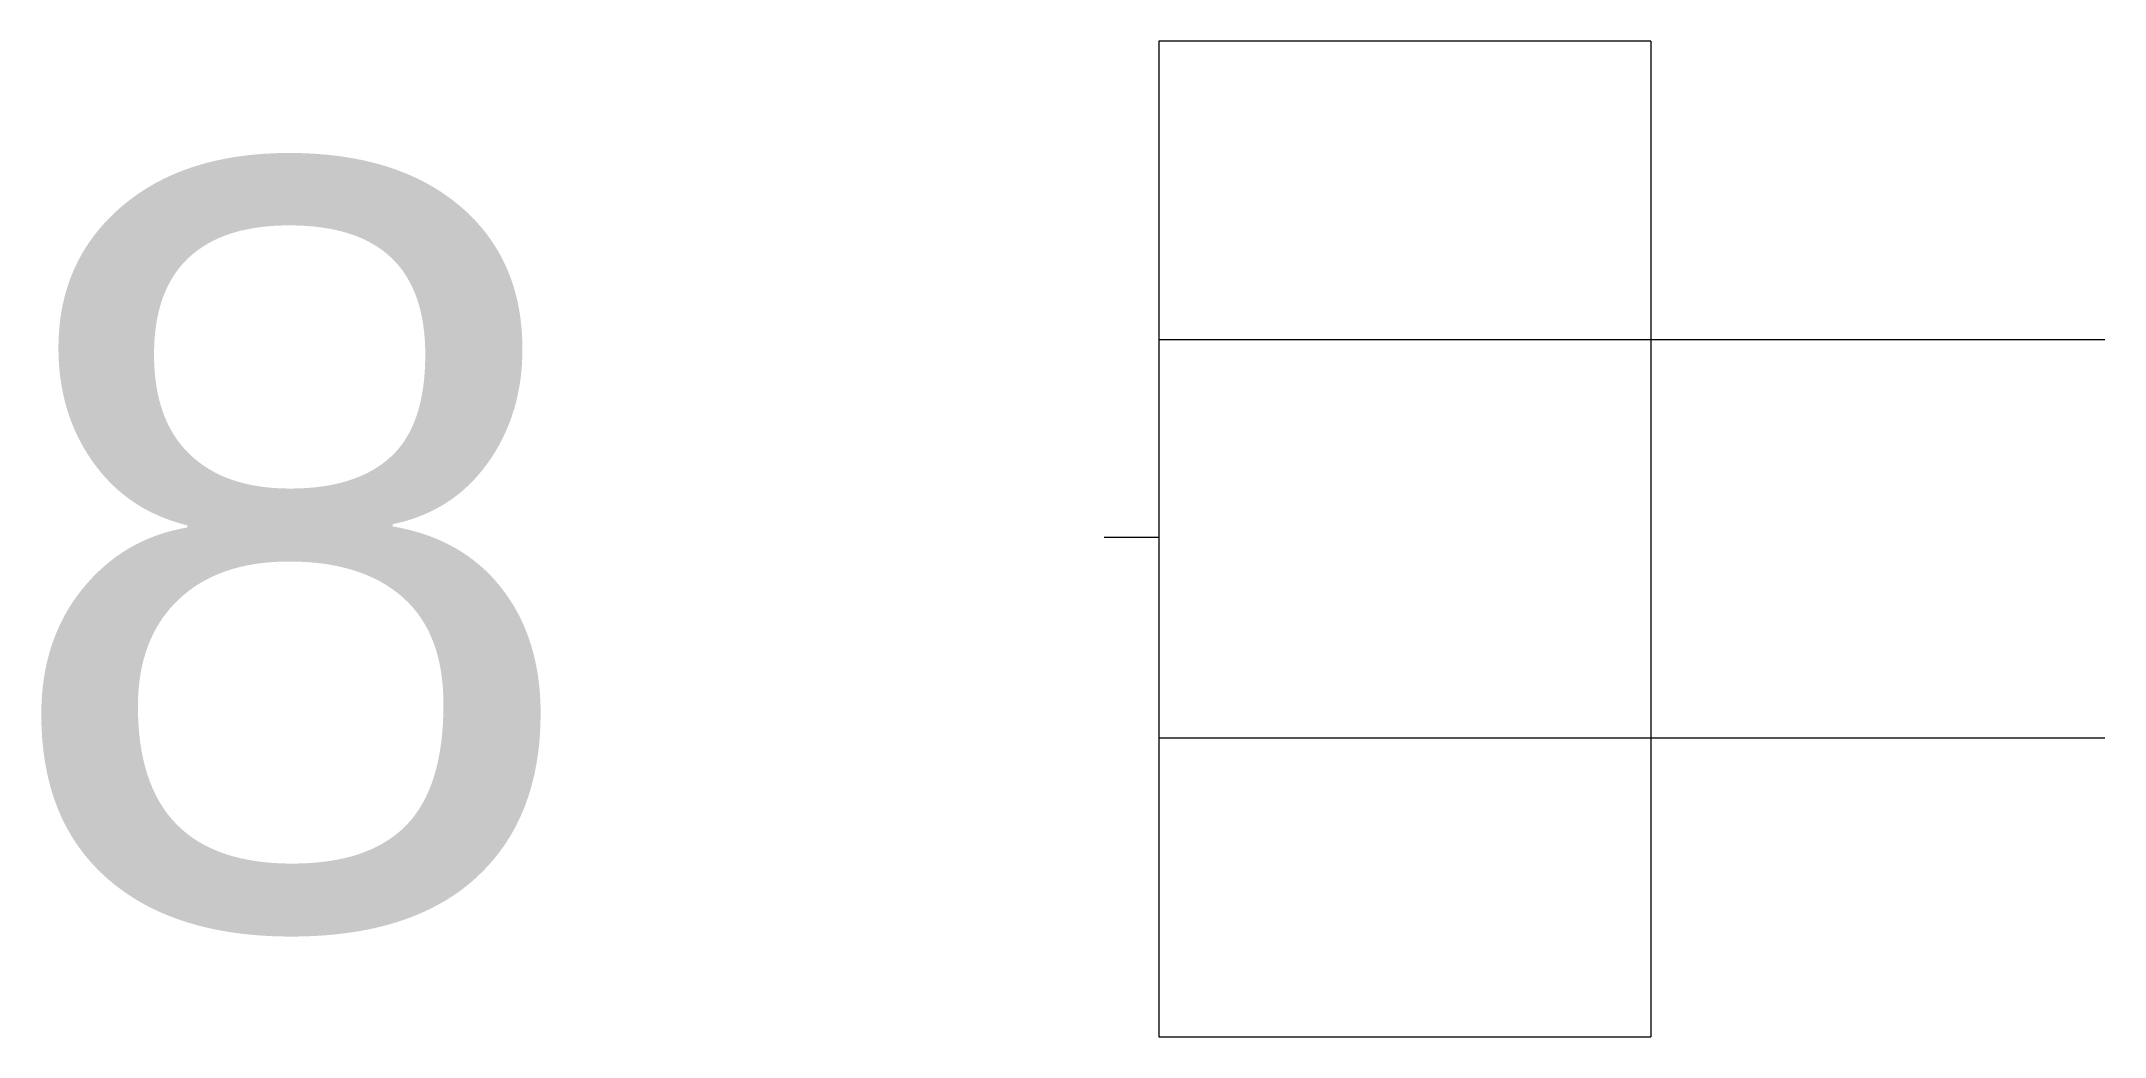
# Model space of a CAD drawing. Header units: inches. Extents: x 150.41 to 158.54, y 46.35 to 50.27.
import ezdxf
from ezdxf.enums import TextEntityAlignment as Align

# ---------------------------------------------------------------- set-up
doc = ezdxf.new("R2010")
doc.units = ezdxf.units.IN
doc.header["$MEASUREMENT"] = 0
for name, color, linetype, lineweight in [('00-A000-page-edge', 7, 'Continuous', 9), ('A102-2nd-floorplan-no-dimensions', 7, 'Continuous', 9), ('E102-2nd-floor-electrical', 7, 'Continuous', 9)]:
    doc.layers.add(name, color=color, linetype=linetype, lineweight=lineweight)
doc.layers.get('00-A000-page-edge').off()
doc.styles.add('Reg', font='Arial.ttf', dxfattribs={"height": 3})

# ---------------------------------------------------------------- blocks, each defined once
blk = doc.blocks.new('duplex-gfci')
at = {"layer": 'E102-2nd-floor-electrical'}
for p, q in [((102.5131, 48.4527), (102.5131, 48.2379)), ((100.5444, 48.2379), (100.5444, 46.3004)), ((104.4667, 48.2379), (100.5444, 48.2379)), ((101.7211, 44.5131), (101.7211, 48.2379)), ((103.29, 44.5131), (103.29, 48.2379)), ((104.4667, 46.3004), (104.4667, 48.2379)), ((104.4667, 46.3004), (100.5444, 46.3004))]:
    blk.add_line(p, q, dxfattribs=at)
at = {"layer": 'A102-2nd-floorplan-no-dimensions', "style": 'Reg'}
blk.add_attdef('ID', text='', height=3, rotation=270, dxfattribs=at).set_placement((102.4817, 52.8205), align=Align.MIDDLE_LEFT)

msp = doc.modelspace()

# ---------------------------------------------------------------- linework, layer by layer
at = {"layer": 'E102-2nd-floor-electrical'}
for p, q in [((156.7527, 50.2729), (154.8152, 50.2729)), ((154.8152, 50.2729), (154.8152, 46.3506)), ((156.7527, 50.2729), (156.7527, 46.3506)), ((158.54, 49.0962), (154.8152, 49.0962)), ((154.6004, 48.3194), (154.8152, 48.3194)), ((158.54, 47.5273), (154.8152, 47.5273)), ((154.8152, 46.3506), (156.7527, 46.3506))]:
    msp.add_line(p, q, dxfattribs=at)

# ---------------------------------------------------------------- block references
at = {"layer": '00-A000-page-edge', "rotation": 90}
msp.add_blockref('duplex-gfci', (203.0531, -54.1937), dxfattribs=at).add_auto_attribs({'ID': '8'})

doc.saveas('drawing.dxf')
